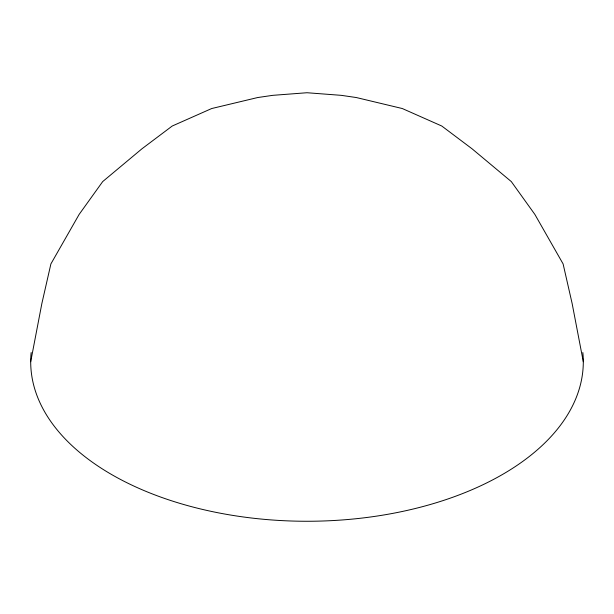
<?xml version="1.0" encoding="UTF-8"?>
<svg xmlns="http://www.w3.org/2000/svg" width="614" height="614" viewBox="0 0 614 614"><rect width="100%" height="100%" fill="white"/><g stroke="black" fill="none" stroke-linecap="round" stroke-linejoin="round"><path stroke-width="0.92" d="M30.7 361.738L41.859 303.539L50.893 263.92L79.129 214.432L102.699 181.583L141.934 148.811L172.227 126.023L211.7 108.532L257.673 97.542L272.754 95.339L307 92.737L341.246 95.339L356.327 97.542L402.3 108.532L441.773 126.023L472.066 148.811L511.301 181.583L534.871 214.432L563.107 263.92L572.141 303.539L583.3 361.738M582.839 352.513A276.3 159.517 0 0 1 307 521.263A276.3 159.517 0 0 1 31.16 352.513"/></g></svg>
